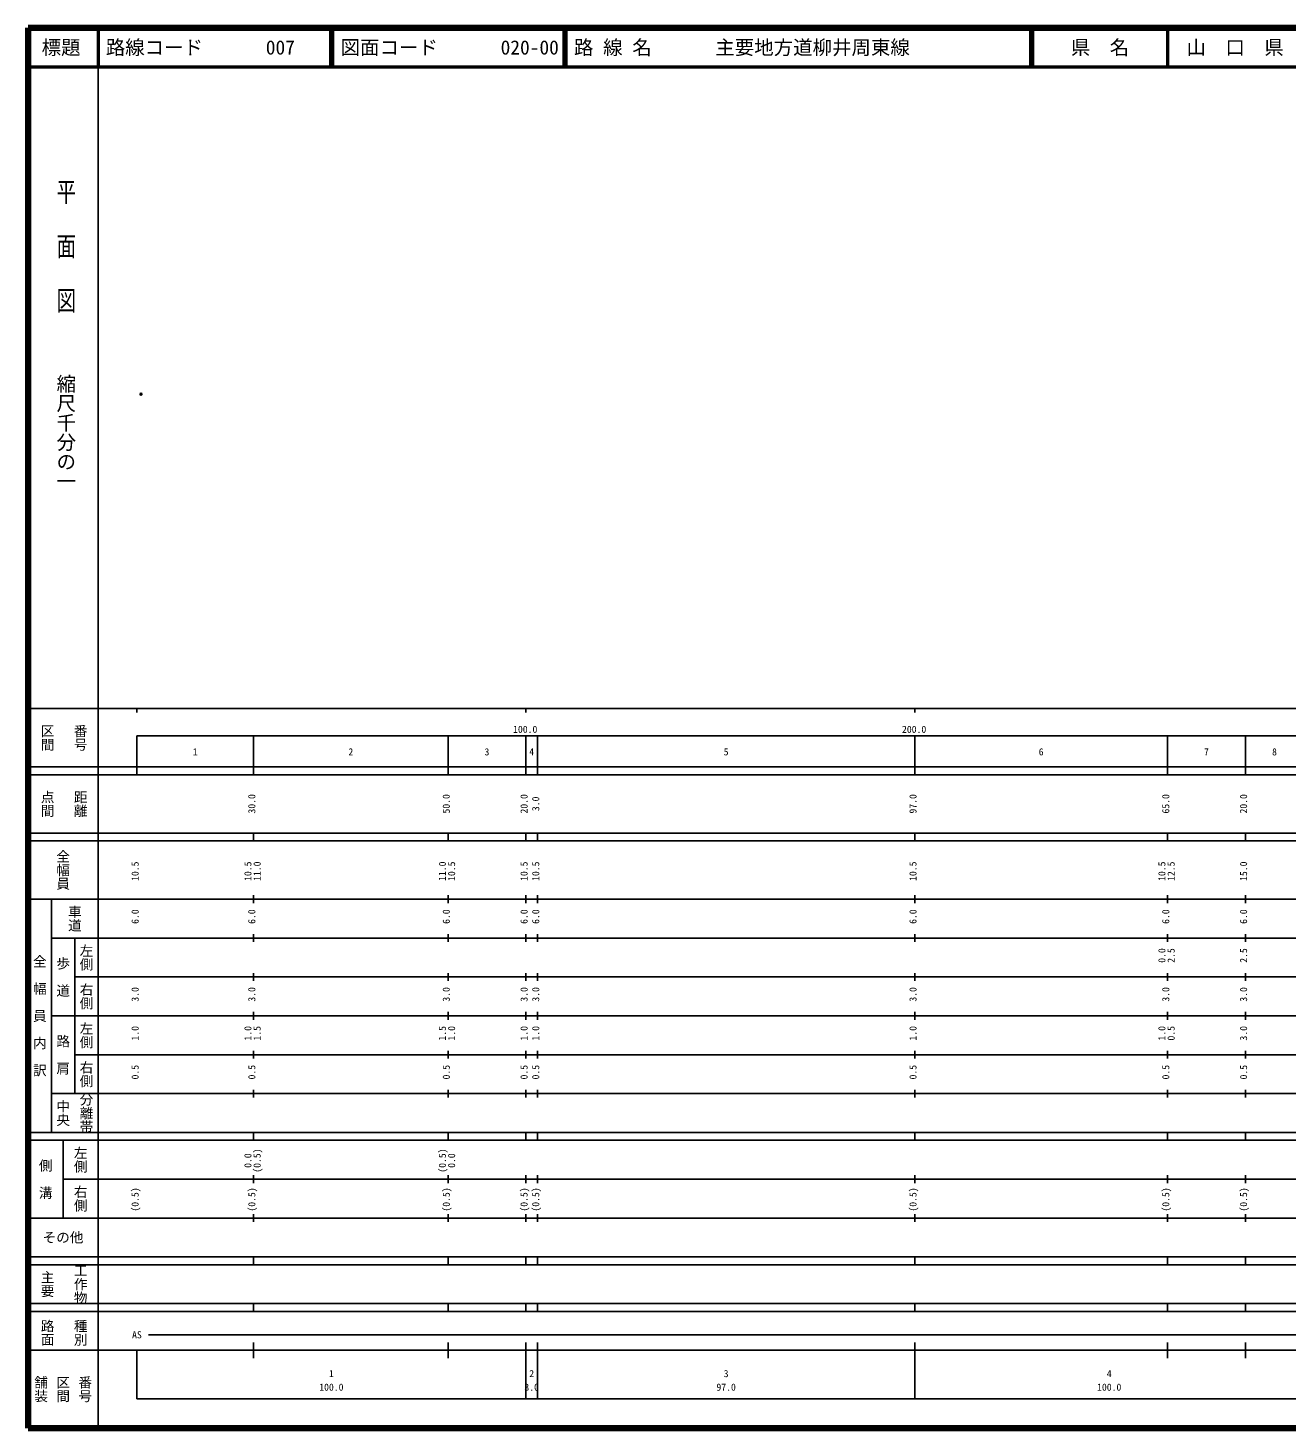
# Model space of a CAD drawing. Units: millimetres on the paper. Extents: x 40 to 680, y 20 to 380.
# Drawn here: x 40 to 363.7, y 20 to 380 of the extents above; entities that cross this region are included whole.
import ezdxf
from ezdxf.enums import TextEntityAlignment as Align

# ---------------------------------------------------------------- set-up
doc = ezdxf.new("R2010")
doc.units = ezdxf.units.MM
doc.header["$PDMODE"] = 32
doc.header["$PDSIZE"] = 0.5
doc.layers.add('M-OTRS', color=6, linetype='Continuous')
doc.layers.add('M-TTL-TXT', color=7, linetype='Continuous')
for name, color, linetype, lineweight in [('M-TTL', 2, 'Continuous', 140), ('M-TTL-BAND', 7, 'Continuous', 25), ('M-TTL-LINE', 7, 'Continuous', 50)]:
    doc.layers.add(name, color=color, linetype=linetype, lineweight=lineweight)
doc.styles.add('@ＭＳ ゴシック', font='')
doc.styles.add('ＭＳ ゴシック', font='')
doc.styles.get('@ＭＳ ゴシック').set_extended_font_data('@MS Gothic')
doc.styles.get('ＭＳ ゴシック').set_extended_font_data('MS Gothic')

msp = doc.modelspace()

# ---------------------------------------------------------------- linework, layer by layer
at = {"layer": 'M-OTRS'}
msp.add_point((69.049, 285.835), dxfattribs=at)
at = {"layer": 'M-TTL'}
for p, q in [((40, 380), (40, 20)), ((680, 380), (40, 380)), ((40, 20), (680, 20))]:
    msp.add_line(p, q, dxfattribs=at)
at = {"layer": 'M-TTL-BAND'}
for p, q in [((58, 370), (58, 20)), ((40, 205), (579, 205)), ((68, 205), (68, 204)), ((168, 205), (168, 204)), ((268, 205), (268, 204)), ((68, 198), (579, 198)), ((68, 198), (68, 188)), ((98, 188), (98, 198)), ((148, 188), (148, 198)), ((168, 188), (168, 198)), ((171, 188), (171, 198)), ((268, 188), (268, 198)), ((333, 188), (333, 198)), ((353, 188), (353, 198)), ((40, 190), (579, 190)), ((40, 188), (579, 188)), ((40, 173), (579, 173)), ((98, 171), (98, 173)), ((148, 171), (148, 173)), ((168, 171), (168, 173)), ((171, 171), (171, 173)), ((268, 171), (268, 173)), ((333, 171), (333, 173)), ((353, 171), (353, 173)), ((40, 171), (579, 171)), ((40, 156), (579, 156)), ((46, 96), (46, 156)), ((98, 155), (98, 157)), ((148, 155), (148, 157)), ((168, 155), (168, 157)), ((171, 155), (171, 157)), ((268, 155), (268, 157)), ((333, 155), (333, 157)), ((353, 155), (353, 157)), ((46, 146), (579, 146)), ((52, 146), (52, 106)), ((98, 145), (98, 147)), ((148, 145), (148, 147)), ((168, 145), (168, 147)), ((171, 145), (171, 147)), ((268, 145), (268, 147)), ((333, 145), (333, 147)), ((353, 145), (353, 147)), ((98, 135), (98, 137)), ((148, 135), (148, 137)), ((168, 135), (168, 137)), ((171, 135), (171, 137)), ((268, 135), (268, 137)), ((333, 135), (333, 137)), ((353, 135), (353, 137)), ((52, 136), (579, 136)), ((46, 126), (579, 126)), ((98, 125), (98, 127)), ((148, 125), (148, 127)), ((168, 125), (168, 127)), ((171, 125), (171, 127)), ((268, 125), (268, 127)), ((333, 125), (333, 127)), ((353, 125), (353, 127)), ((52, 116), (579, 116)), ((98, 115), (98, 117)), ((148, 115), (148, 117)), ((168, 115), (168, 117)), ((171, 115), (171, 117)), ((268, 115), (268, 117)), ((333, 115), (333, 117)), ((353, 115), (353, 117)), ((46, 106), (579, 106)), ((98, 105), (98, 107)), ((148, 105), (148, 107)), ((168, 105), (168, 107)), ((171, 105), (171, 107)), ((268, 105), (268, 107)), ((333, 105), (333, 107)), ((353, 105), (353, 107)), ((40, 96), (579, 96)), ((40, 94), (579, 94)), ((49, 94), (49, 74)), ((98, 94), (98, 96)), ((148, 94), (148, 96)), ((168, 94), (168, 96)), ((171, 94), (171, 96)), ((268, 94), (268, 96)), ((333, 94), (333, 96)), ((353, 94), (353, 96)), ((49, 84), (579, 84)), ((98, 83), (98, 85)), ((148, 83), (148, 85)), ((168, 83), (168, 85)), ((171, 83), (171, 85)), ((268, 83), (268, 85)), ((333, 83), (333, 85)), ((353, 83), (353, 85)), ((40, 74), (579, 74)), ((98, 73), (98, 75)), ((148, 73), (148, 75)), ((168, 73), (168, 75)), ((171, 73), (171, 75)), ((268, 73), (268, 75)), ((333, 73), (333, 75)), ((353, 73), (353, 75)), ((40, 64), (579, 64)), ((40, 62), (579, 62)), ((98, 62), (98, 64)), ((148, 62), (148, 64)), ((168, 62), (168, 64)), ((171, 62), (171, 64)), ((268, 62), (268, 64)), ((333, 62), (333, 64)), ((353, 62), (353, 64)), ((40, 52), (579, 52)), ((98, 50), (98, 52)), ((148, 50), (148, 52)), ((168, 50), (168, 52)), ((171, 50), (171, 52)), ((268, 50), (268, 52)), ((333, 50), (333, 52)), ((353, 50), (353, 52)), ((40, 50), (579, 50)), ((71, 44), (565, 44)), ((40, 40), (579, 40)), ((68, 40), (68, 27.5)), ((98, 38), (98, 42)), ((148, 38), (148, 42)), ((168, 27.5), (168, 42)), ((171, 27.5), (171, 42)), ((268, 27.5), (268, 42)), ((333, 38), (333, 42)), ((353, 38), (353, 42)), ((68, 27.5), (579, 27.5))]:
    msp.add_line(p, q, dxfattribs=at)
at = {"layer": 'M-TTL-LINE'}
for p, q in [((58, 380), (58, 370)), ((117.75, 380), (117.75, 370)), ((118.25, 380), (118.25, 370)), ((177.75, 380), (177.75, 370)), ((178.25, 380), (178.25, 370)), ((297.75, 380), (297.75, 370)), ((298.25, 380), (298.25, 370)), ((333, 380), (333, 370)), ((40, 370), (680, 370))]:
    msp.add_line(p, q, dxfattribs=at)

# ---------------------------------------------------------------- texts
at = {"layer": 'M-TTL-BAND', "style": '@ＭＳ ゴシック', "width": 1.4}
msp.add_text('平  面  図', height=3.666, rotation=270, dxfattribs=at).set_placement((49.777, 306.475), align=Align.MIDDLE_RIGHT)
at = {"layer": 'M-TTL-BAND', "style": '@ＭＳ ゴシック'}
msp.add_text('縮尺千分の一', height=3.666, rotation=270, dxfattribs=at).set_placement((49.777, 261.03), align=Align.MIDDLE_RIGHT)
for s, p in [('区間', (45, 197.5)), ('番号', (53.5, 197.5)), ('点間', (45, 180.5)), ('距離', (53.5, 180.5)), ('全幅員', (49, 163.5)), ('車道', (52, 151)), ('左側', (55, 141)), ('全\u3000幅\u3000員\u3000内\u3000訳', (43, 126)), ('歩\u3000道', (49, 136)), ('右側', (55, 131)), ('左側', (55, 121)), ('路\u3000肩', (49, 116)), ('右側', (55, 111)), ('分離帯', (55, 101)), ('中央', (49, 101)), ('左側', (53.5, 89)), ('側\u3000溝', (44.5, 84)), ('右側', (53.5, 79)), ('工作物', (53.5, 57)), ('主要', (45, 57)), ('路面', (45, 44.5)), ('種別', (53.5, 44.5)), ('舗装', (43.333, 30)), ('区間', (49, 30)), ('番号', (54.667, 30))]:
    msp.add_text(s, height=2.566, rotation=270, dxfattribs=at).set_placement(p, align=Align.MIDDLE_CENTER)
at = {"layer": 'M-TTL-BAND', "style": 'ＭＳ ゴシック'}
for s, p in [('100.0', (167.844, 198.195)), ('200.0', (267.844, 198.195)), ('1', (83, 192.405)), ('2', (123, 192.405)), ('3', (158, 192.405)), ('4', (169.5, 192.405)), ('5', (219.5, 192.405)), ('6', (300.5, 192.405)), ('7', (343, 192.405)), ('8', (360.5, 192.405)), ('AS', (68, 42.5)), ('1', (118, 32.523)), ('2', (169.5, 32.523)), ('3', (219.5, 32.523)), ('4', (318, 32.523)), ('100.0', (118, 29.033)), ('3.0', (169.5, 29.033)), ('97.0', (219.5, 29.033)), ('100.0', (318, 29.033))]:
    msp.add_text(s, height=1.833, dxfattribs=at).set_placement(p, align=Align.BOTTOM_CENTER)
for s, p in [('30.0', (99, 180.5)), ('50.0', (149, 180.5)), ('20.0', (169, 180.5)), ('3.0', (172, 180.5)), ('97.0', (269, 180.5)), ('65.0', (334, 180.5)), ('20.0', (354, 180.5)), ('10.5', (69, 163.174)), ('10.5', (98, 163.174)), ('11.0', (100.37, 163.174)), ('11.0', (148, 163.174)), ('10.5', (150.37, 163.174)), ('10.5', (169, 163.174)), ('10.5', (172, 163.174)), ('10.5', (269, 163.174)), ('10.5', (333, 163.174)), ('12.5', (335.37, 163.174)), ('15.0', (354, 163.174)), ('6.0', (69, 151.5)), ('6.0', (99, 151.5)), ('6.0', (149, 151.5)), ('6.0', (169, 151.5)), ('6.0', (172, 151.5)), ('6.0', (269, 151.5)), ('6.0', (334, 151.5)), ('6.0', (354, 151.5)), ('0.0', (333, 141.5)), ('2.5', (335.37, 141.5)), ('2.5', (354, 141.5)), ('3.0', (69, 131.5)), ('3.0', (99, 131.5)), ('3.0', (149, 131.5)), ('3.0', (169, 131.5)), ('3.0', (172, 131.5)), ('3.0', (269, 131.5)), ('3.0', (334, 131.5)), ('3.0', (354, 131.5)), ('1.0', (69, 121.5)), ('1.0', (98, 121.5)), ('1.5', (100.37, 121.5)), ('1.5', (148, 121.5)), ('1.0', (150.37, 121.5)), ('1.0', (169, 121.5)), ('1.0', (172, 121.5)), ('1.0', (269, 121.5)), ('1.0', (333, 121.5)), ('0.5', (335.37, 121.5)), ('3.0', (354, 121.5)), ('0.5', (69, 111.5)), ('0.5', (99, 111.5)), ('0.5', (149, 111.5)), ('0.5', (169, 111.5)), ('0.5', (172, 111.5)), ('0.5', (269, 111.5)), ('0.5', (334, 111.5)), ('0.5', (354, 111.5)), ('0.0', (98, 88.764)), ('(0.5)', (100.37, 88.764)), ('(0.5)', (148, 88.764)), ('0.0', (150.37, 88.764)), ('(0.5)', (69, 78.764)), ('(0.5)', (99, 78.764)), ('(0.5)', (149, 78.764)), ('(0.5)', (169, 78.764)), ('(0.5)', (172, 78.764)), ('(0.5)', (269, 78.764)), ('(0.5)', (334, 78.764)), ('(0.5)', (354, 78.764))]:
    msp.add_text(s, height=1.833, rotation=90, dxfattribs=at).set_placement(p, align=Align.BOTTOM_CENTER)
msp.add_text('その他', height=2.566, dxfattribs=at).set_placement((49, 69), align=Align.MIDDLE_CENTER)
at = {"layer": 'M-TTL-TXT', "style": 'ＭＳ ゴシック'}
for s, p in [('標題', (48.5, 375)), ('県\u3000名', (315.625, 375)), ('山\u3000口\u3000県', (350.375, 375))]:
    msp.add_text(s, height=3.666, dxfattribs=at).set_placement(p, align=Align.MIDDLE_CENTER)
for s, p in [('路線コード', (60, 375)), ('007', (101.142, 375)), ('007', (101.142, 375)), ('007', (101.142, 375)), ('図面コード', (120.38, 375)), ('020-00', (161.521, 375)), ('路 線 名', (180.38, 375)), ('主要地方道柳井周東線', (216.734, 375))]:
    msp.add_text(s, height=3.666, dxfattribs=at).set_placement(p, align=Align.MIDDLE_LEFT)

doc.saveas('drawing.dxf')
